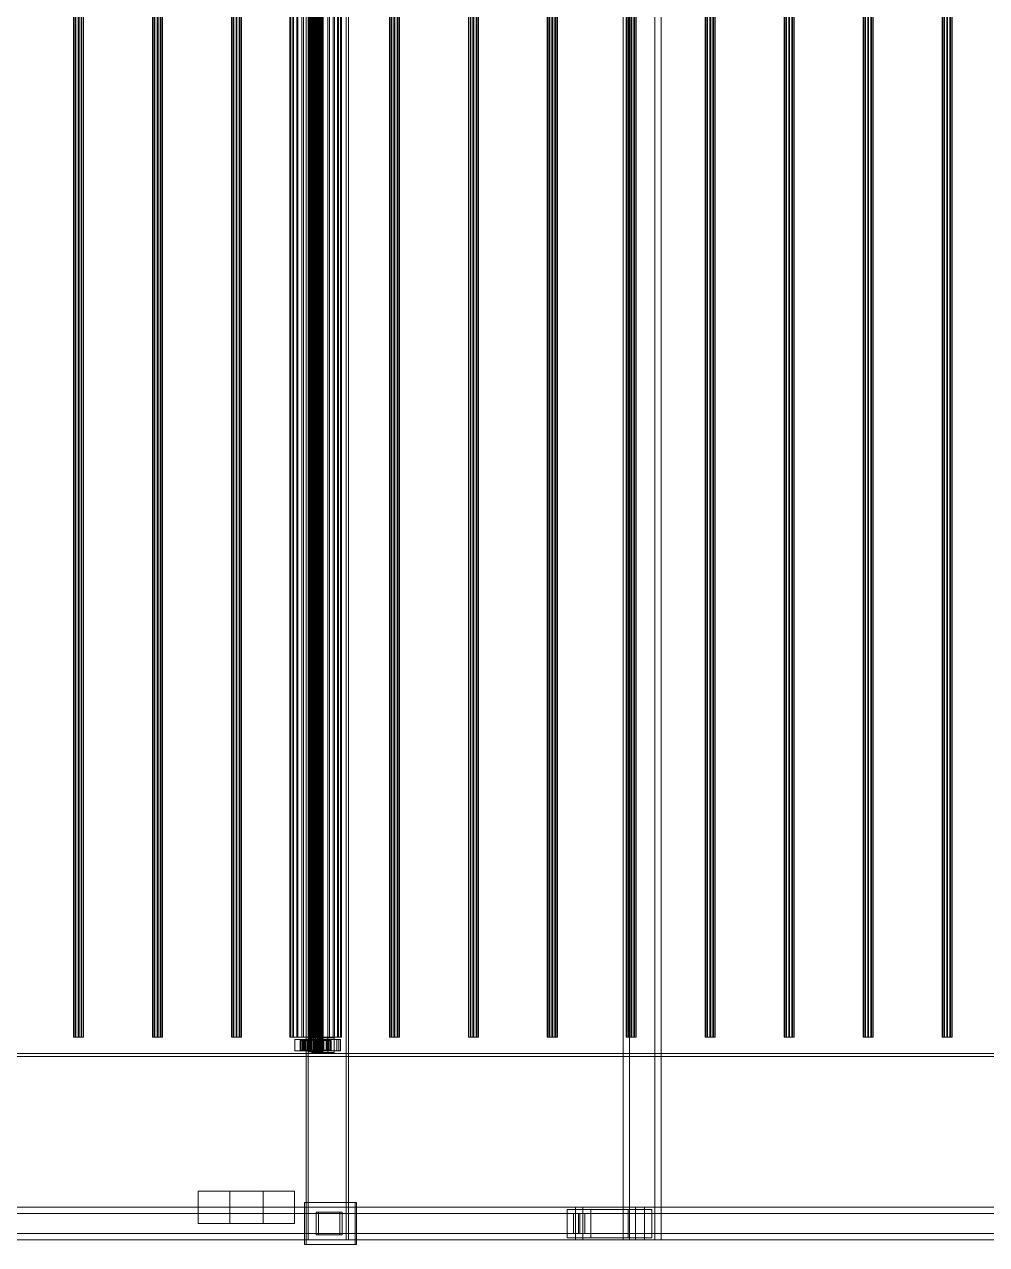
# Model space of a CAD drawing. Header units: millimetres. Extents: x -1970 to 59977, y -50268 to 6837.
# Drawn here: x 30272 to 31459, y -19506 to -18000 of the extents above; entities that cross this region are included whole.
import ezdxf

# ---------------------------------------------------------------- set-up
doc = ezdxf.new("R2010")
doc.units = ezdxf.units.MM
doc.layers.add('superior_C03', color=7, linetype='Continuous', lineweight=0)

msp = doc.modelspace()

# ---------------------------------------------------------------- linework, layer by layer
at = {"layer": 'superior_C03'}
for p, q in [((30619.631, -16500), (30619.631, -19500)), ((30622.326, -19500), (30622.326, -16500)), ((30669.133, -19500), (30669.133, -16500)), ((30671.828, -16500), (30671.828, -19500)), ((31010.966, -16500), (31010.966, -19500)), ((31018.826, -19500), (31018.826, -16500)), ((31049.944, -19500), (31049.944, -16500)), ((31057.805, -16500), (31057.805, -19500)), ((30622.362, -19268), (30622.362, -16732)), ((30622.587, -19268), (30622.587, -16732)), ((30622.751, -19268), (30622.751, -16732)), ((30623.409, -19268), (30623.409, -16732)), ((30623.726, -19268), (30623.726, -16732)), ((30624.772, -19268), (30624.772, -16732)), ((30625.221, -19268), (30625.221, -16732)), ((30626.585, -19268), (30626.585, -16732)), ((30627.135, -19268), (30627.135, -16732)), ((30628.722, -19268), (30628.722, -16732)), ((30629.336, -19268), (30629.336, -16732)), ((30631.039, -19268), (30631.039, -16732)), ((30631.674, -19268), (30631.674, -16732)), ((30633.378, -19268), (30633.378, -16732)), ((30633.991, -19268), (30633.991, -16732)), ((30635.579, -19268), (30635.579, -16732)), ((30636.129, -19268), (30636.129, -16732)), ((30637.492, -19268), (30637.492, -16732)), ((30637.941, -19268), (30637.941, -16732)), ((30638.987, -19268), (30638.987, -16732)), ((30639.305, -19268), (30639.305, -16732)), ((30639.963, -19268), (30639.963, -16732)), ((30640.127, -16732), (30640.127, -19268)), ((30640.351, -19268), (30640.351, -16732)), ((30332.617, -16750), (30332.617, -19250)), ((30332.96, -16750), (30332.96, -19250)), ((30334.637, -16750), (30334.637, -19250)), ((30335.536, -16750), (30335.536, -19250)), ((30338.249, -16750), (30338.249, -19250)), ((30339.36, -16750), (30339.36, -19250)), ((30342.073, -16750), (30342.073, -19250)), ((30342.972, -16750), (30342.972, -19250)), ((30344.649, -16750), (30344.649, -19250)), ((30344.992, -19250), (30344.992, -16750)), ((30430.062, -16750), (30430.062, -19250)), ((30430.406, -16750), (30430.406, -19250)), ((30432.082, -16750), (30432.082, -19250)), ((30432.982, -16750), (30432.982, -19250)), ((30435.694, -16750), (30435.694, -19250)), ((30436.806, -16750), (30436.806, -19250)), ((30439.519, -16750), (30439.519, -19250)), ((30440.418, -16750), (30440.418, -19250)), ((30442.094, -16750), (30442.094, -19250)), ((30442.438, -19250), (30442.438, -16750)), ((30527.508, -16750), (30527.508, -19250)), ((30527.852, -16750), (30527.852, -19250)), ((30529.528, -16750), (30529.528, -19250)), ((30530.427, -16750), (30530.427, -19250)), ((30533.14, -16750), (30533.14, -19250)), ((30534.252, -16750), (30534.252, -19250)), ((30536.964, -16750), (30536.964, -19250)), ((30537.864, -16750), (30537.864, -19250)), ((30539.54, -16750), (30539.54, -19250)), ((30539.884, -19250), (30539.884, -16750)), ((30599.377, -19250), (30599.377, -16750)), ((30600.174, -19250), (30600.174, -16750)), ((30600.759, -19250), (30600.759, -16750)), ((30603.097, -19250), (30603.097, -16750)), ((30604.226, -19250), (30604.226, -16750)), ((30607.945, -19250), (30607.945, -16750)), ((30609.542, -19250), (30609.542, -16750)), ((30614.389, -19250), (30614.389, -16750)), ((30616.345, -19250), (30616.345, -16750)), ((30621.989, -19250), (30621.989, -16750)), ((30624.17, -19250), (30624.17, -16750)), ((30624.954, -16750), (30624.954, -19250)), ((30625.297, -16750), (30625.297, -19250)), ((30626.974, -16750), (30626.974, -19250)), ((30627.873, -16750), (30627.873, -19250)), ((30630.228, -19250), (30630.228, -16750)), ((30630.586, -16750), (30630.586, -19250)), ((30631.697, -16750), (30631.697, -19250)), ((30632.486, -19250), (30632.486, -16750)), ((30634.41, -16750), (30634.41, -19250)), ((30635.309, -16750), (30635.309, -19250)), ((30636.986, -16750), (30636.986, -19250)), ((30637.329, -19250), (30637.329, -16750)), ((30638.543, -19250), (30638.543, -16750)), ((30640.725, -19250), (30640.725, -16750)), ((30646.369, -19250), (30646.369, -16750)), ((30648.325, -19250), (30648.325, -16750)), ((30653.172, -19250), (30653.172, -16750)), ((30654.769, -19250), (30654.769, -16750)), ((30658.488, -19250), (30658.488, -16750)), ((30659.617, -19250), (30659.617, -16750)), ((30661.955, -19250), (30661.955, -16750)), ((30662.539, -16750), (30662.539, -19250)), ((30663.337, -19250), (30663.337, -16750)), ((30722.399, -16750), (30722.399, -19250)), ((30722.743, -16750), (30722.743, -19250)), ((30724.419, -16750), (30724.419, -19250)), ((30725.319, -16750), (30725.319, -19250)), ((30728.031, -16750), (30728.031, -19250)), ((30729.143, -16750), (30729.143, -19250)), ((30731.855, -16750), (30731.855, -19250)), ((30732.755, -16750), (30732.755, -19250)), ((30734.431, -16750), (30734.431, -19250)), ((30734.775, -19250), (30734.775, -16750)), ((30819.845, -16750), (30819.845, -19250)), ((30820.188, -16750), (30820.188, -19250)), ((30821.865, -16750), (30821.865, -19250)), ((30822.764, -16750), (30822.764, -19250)), ((30825.477, -16750), (30825.477, -19250)), ((30826.589, -16750), (30826.589, -19250)), ((30829.301, -16750), (30829.301, -19250)), ((30830.201, -16750), (30830.201, -19250)), ((30831.877, -16750), (30831.877, -19250)), ((30832.221, -19250), (30832.221, -16750)), ((30917.291, -16750), (30917.291, -19250)), ((30917.634, -16750), (30917.634, -19250)), ((30919.311, -16750), (30919.311, -19250)), ((30920.21, -16750), (30920.21, -19250)), ((30922.923, -16750), (30922.923, -19250)), ((30924.034, -16750), (30924.034, -19250)), ((30926.747, -16750), (30926.747, -19250)), ((30927.646, -16750), (30927.646, -19250)), ((30929.323, -16750), (30929.323, -19250)), ((30929.666, -19250), (30929.666, -16750)), ((31014.736, -16750), (31014.736, -19250)), ((31015.08, -16750), (31015.08, -19250)), ((31016.756, -16750), (31016.756, -19250)), ((31017.656, -16750), (31017.656, -19250)), ((31020.368, -16750), (31020.368, -19250)), ((31021.48, -16750), (31021.48, -19250)), ((31024.192, -16750), (31024.192, -19250)), ((31025.092, -16750), (31025.092, -19250)), ((31026.768, -16750), (31026.768, -19250)), ((31027.112, -19250), (31027.112, -16750)), ((31112.182, -16750), (31112.182, -19250)), ((31112.525, -16750), (31112.525, -19250)), ((31114.202, -16750), (31114.202, -19250)), ((31115.101, -16750), (31115.101, -19250)), ((31117.814, -16750), (31117.814, -19250)), ((31118.926, -16750), (31118.926, -19250)), ((31121.638, -16750), (31121.638, -19250)), ((31122.538, -16750), (31122.538, -19250)), ((31124.214, -16750), (31124.214, -19250)), ((31124.558, -19250), (31124.558, -16750)), ((31209.628, -16750), (31209.628, -19250)), ((31209.971, -16750), (31209.971, -19250)), ((31211.648, -16750), (31211.648, -19250)), ((31212.547, -16750), (31212.547, -19250)), ((31215.259, -16750), (31215.259, -19250)), ((31216.371, -16750), (31216.371, -19250)), ((31219.084, -16750), (31219.084, -19250)), ((31219.983, -16750), (31219.983, -19250)), ((31221.66, -16750), (31221.66, -19250)), ((31222.003, -19250), (31222.003, -16750)), ((31307.073, -16750), (31307.073, -19250)), ((31307.417, -16750), (31307.417, -19250)), ((31309.093, -16750), (31309.093, -19250)), ((31309.993, -16750), (31309.993, -19250)), ((31312.705, -16750), (31312.705, -19250)), ((31313.817, -16750), (31313.817, -19250)), ((31316.529, -16750), (31316.529, -19250)), ((31317.429, -16750), (31317.429, -19250)), ((31319.105, -16750), (31319.105, -19250)), ((31319.449, -19250), (31319.449, -16750)), ((31404.519, -16750), (31404.519, -19250)), ((31404.862, -16750), (31404.862, -19250)), ((31406.539, -16750), (31406.539, -19250)), ((31407.438, -16750), (31407.438, -19250)), ((31410.151, -16750), (31410.151, -19250)), ((31411.263, -16750), (31411.263, -19250)), ((31413.975, -16750), (31413.975, -19250)), ((31414.874, -16750), (31414.874, -19250)), ((31416.551, -16750), (31416.551, -19250)), ((31416.894, -19250), (31416.894, -16750)), ((30332.96, -19250), (30332.617, -19250)), ((30332.617, -19250), (30334.637, -19250)), ((30335.536, -19250), (30332.96, -19250)), ((30334.637, -19250), (30338.249, -19250)), ((30339.36, -19250), (30335.536, -19250)), ((30338.249, -19250), (30342.073, -19250)), ((30342.972, -19250), (30339.36, -19250)), ((30342.073, -19250), (30344.649, -19250)), ((30344.992, -19250), (30342.972, -19250)), ((30344.649, -19250), (30344.992, -19250)), ((30430.406, -19250), (30430.062, -19250)), ((30430.062, -19250), (30432.082, -19250)), ((30432.982, -19250), (30430.406, -19250)), ((30432.082, -19250), (30435.694, -19250)), ((30436.806, -19250), (30432.982, -19250)), ((30435.694, -19250), (30439.519, -19250)), ((30440.418, -19250), (30436.806, -19250)), ((30439.519, -19250), (30442.094, -19250)), ((30442.438, -19250), (30440.418, -19250)), ((30442.094, -19250), (30442.438, -19250)), ((30527.852, -19250), (30527.508, -19250)), ((30527.508, -19250), (30529.528, -19250)), ((30530.427, -19250), (30527.852, -19250)), ((30529.528, -19250), (30533.14, -19250)), ((30534.252, -19250), (30530.427, -19250)), ((30533.14, -19250), (30536.964, -19250)), ((30537.864, -19250), (30534.252, -19250)), ((30536.964, -19250), (30539.54, -19250)), ((30539.884, -19250), (30537.864, -19250)), ((30539.54, -19250), (30539.884, -19250)), ((30600.174, -19250), (30599.377, -19250)), ((30599.377, -19250), (30600.759, -19250)), ((30603.097, -19250), (30600.174, -19250)), ((30600.759, -19250), (30604.226, -19250)), ((30607.945, -19250), (30603.097, -19250)), ((30604.226, -19250), (30609.542, -19250)), ((30615.473, -19253), (30605.728, -19253)), ((30605.728, -19253), (30605.728, -19267)), ((30616.508, -19253), (30605.728, -19253)), ((30614.389, -19250), (30607.945, -19250)), ((30609.542, -19250), (30616.345, -19250)), ((30613.189, -19254), (30612.369, -19254)), ((30612.369, -19254), (30622.362, -19254)), ((30612.369, -19266), (30612.369, -19254)), ((30612.369, -19254), (30612.842, -19254)), ((30612.842, -19254), (30622.587, -19254)), ((30612.842, -19266), (30612.842, -19254)), ((30612.842, -19254), (30614.577, -19254)), ((30659.909, -19253), (30613.135, -19253)), ((30613.135, -19253), (30613.135, -19267)), ((30615.381, -19253), (30613.135, -19253)), ((30615.248, -19254), (30613.189, -19254)), ((30613.189, -19254), (30622.751, -19254)), ((30613.189, -19266), (30613.189, -19254)), ((30621.989, -19250), (30614.389, -19250)), ((30614.577, -19254), (30623.409, -19254)), ((30614.577, -19266), (30614.577, -19254)), ((30614.577, -19254), (30617.456, -19254)), ((30618.404, -19254), (30615.248, -19254)), ((30615.248, -19254), (30623.726, -19254)), ((30615.248, -19266), (30615.248, -19254)), ((30615.381, -19267), (30615.381, -19253)), ((30615.381, -19253), (30662.155, -19253)), ((30615.473, -19267), (30615.473, -19253)), ((30615.473, -19253), (30626.252, -19253)), ((30616.345, -19250), (30624.17, -19250)), ((30616.508, -19267), (30616.508, -19253)), ((30616.508, -19253), (30626.252, -19253)), ((30617.456, -19254), (30624.772, -19254)), ((30617.456, -19266), (30617.456, -19254)), ((30617.456, -19254), (30621.282, -19254)), ((30622.443, -19254), (30618.404, -19254)), ((30618.404, -19254), (30625.221, -19254)), ((30618.404, -19266), (30618.404, -19254)), ((30621.282, -19254), (30626.585, -19254)), ((30621.282, -19266), (30621.282, -19254)), ((30621.282, -19254), (30625.795, -19254)), ((30630.228, -19250), (30621.989, -19250)), ((30622.362, -19254), (30622.751, -19254)), ((30622.362, -19254), (30622.362, -19266)), ((30622.587, -19254), (30622.362, -19254)), ((30627.09, -19254), (30622.443, -19254)), ((30622.443, -19254), (30627.135, -19254)), ((30622.443, -19266), (30622.443, -19254)), ((30622.587, -19254), (30622.587, -19266)), ((30623.409, -19254), (30622.587, -19254)), ((30622.751, -19254), (30623.726, -19254)), ((30622.751, -19254), (30622.751, -19266)), ((30623.409, -19254), (30623.409, -19266)), ((30624.772, -19254), (30623.409, -19254)), ((30623.726, -19254), (30625.221, -19254)), ((30623.726, -19254), (30623.726, -19266)), ((30624.17, -19250), (30632.486, -19250)), ((30624.772, -19254), (30624.772, -19266)), ((30626.585, -19254), (30624.772, -19254)), ((30625.297, -19250), (30624.954, -19250)), ((30624.954, -19250), (30626.974, -19250)), ((30625.221, -19254), (30627.135, -19254)), ((30625.221, -19254), (30625.221, -19266)), ((30627.873, -19250), (30625.297, -19250)), ((30625.795, -19254), (30628.722, -19254)), ((30625.795, -19266), (30625.795, -19254)), ((30625.795, -19254), (30630.686, -19254)), ((30626.252, -19253), (30626.252, -19267)), ((30626.585, -19254), (30626.585, -19266)), ((30628.722, -19254), (30626.585, -19254)), ((30646.267, -19251), (30626.778, -19251)), ((30626.778, -19251), (30626.778, -19269)), ((30634.862, -19251), (30626.778, -19251)), ((30626.974, -19250), (30630.586, -19250)), ((30632.027, -19254), (30627.09, -19254)), ((30627.09, -19254), (30629.336, -19254)), ((30627.09, -19266), (30627.09, -19254)), ((30627.135, -19254), (30629.336, -19254)), ((30627.135, -19254), (30627.135, -19266)), ((30631.697, -19250), (30627.873, -19250)), ((30628.722, -19254), (30628.722, -19266)), ((30631.039, -19254), (30628.722, -19254)), ((30629.336, -19254), (30631.674, -19254)), ((30629.336, -19254), (30629.336, -19266)), ((30638.543, -19250), (30630.228, -19250)), ((30630.586, -19250), (30634.41, -19250)), ((30630.686, -19254), (30631.039, -19254)), ((30630.686, -19266), (30630.686, -19254)), ((30630.686, -19254), (30635.624, -19254)), ((30631.039, -19254), (30631.039, -19266)), ((30633.378, -19254), (30631.039, -19254)), ((30632.027, -19254), (30631.674, -19254)), ((30631.674, -19254), (30633.991, -19254)), ((30631.674, -19254), (30631.674, -19266)), ((30635.309, -19250), (30631.697, -19250)), ((30636.919, -19254), (30632.027, -19254)), ((30632.027, -19266), (30632.027, -19254)), ((30632.486, -19250), (30640.725, -19250)), ((30635.624, -19254), (30633.378, -19254)), ((30633.378, -19254), (30633.378, -19266)), ((30635.579, -19254), (30633.378, -19254)), ((30636.919, -19254), (30633.991, -19254)), ((30633.991, -19254), (30636.129, -19254)), ((30633.991, -19254), (30633.991, -19266)), ((30634.41, -19250), (30636.986, -19250)), ((30634.862, -19269), (30634.862, -19251)), ((30634.862, -19251), (30654.351, -19251)), ((30637.329, -19250), (30635.309, -19250)), ((30640.27, -19254), (30635.579, -19254)), ((30635.579, -19254), (30635.579, -19266)), ((30637.492, -19254), (30635.579, -19254)), ((30635.624, -19266), (30635.624, -19254)), ((30635.624, -19254), (30640.27, -19254)), ((30641.432, -19254), (30636.129, -19254)), ((30636.129, -19254), (30637.941, -19254)), ((30636.129, -19254), (30636.129, -19266)), ((30646.655, -19253), (30636.911, -19253)), ((30636.911, -19253), (30636.911, -19267)), ((30647.69, -19253), (30636.911, -19253)), ((30641.432, -19254), (30636.919, -19254)), ((30636.919, -19266), (30636.919, -19254)), ((30636.986, -19250), (30637.329, -19250)), ((30644.309, -19254), (30637.492, -19254)), ((30637.492, -19254), (30637.492, -19266)), ((30638.987, -19254), (30637.492, -19254)), ((30645.258, -19254), (30637.941, -19254)), ((30637.941, -19254), (30639.305, -19254)), ((30637.941, -19254), (30637.941, -19266)), ((30646.369, -19250), (30638.543, -19250)), ((30647.466, -19254), (30638.987, -19254)), ((30638.987, -19254), (30638.987, -19266)), ((30639.963, -19254), (30638.987, -19254)), ((30648.136, -19254), (30639.305, -19254)), ((30639.305, -19254), (30640.127, -19254)), ((30639.305, -19254), (30639.305, -19266)), ((30649.524, -19254), (30639.963, -19254)), ((30639.963, -19254), (30639.963, -19266)), ((30640.351, -19254), (30639.963, -19254)), ((30640.127, -19254), (30649.872, -19254)), ((30640.127, -19266), (30640.127, -19254)), ((30640.127, -19254), (30640.351, -19254)), ((30640.27, -19266), (30640.27, -19254)), ((30640.27, -19254), (30644.309, -19254)), ((30650.345, -19254), (30640.351, -19254)), ((30640.351, -19254), (30640.351, -19266)), ((30640.725, -19250), (30648.325, -19250)), ((30645.258, -19254), (30641.432, -19254)), ((30641.432, -19266), (30641.432, -19254)), ((30644.309, -19266), (30644.309, -19254)), ((30644.309, -19254), (30647.466, -19254)), ((30648.136, -19254), (30645.258, -19254)), ((30645.258, -19266), (30645.258, -19254)), ((30646.267, -19269), (30646.267, -19251)), ((30646.267, -19251), (30654.351, -19251)), ((30653.172, -19250), (30646.369, -19250)), ((30646.655, -19267), (30646.655, -19253)), ((30646.655, -19253), (30657.435, -19253)), ((30647.466, -19266), (30647.466, -19254)), ((30647.466, -19254), (30649.524, -19254)), ((30647.69, -19267), (30647.69, -19253)), ((30647.69, -19253), (30657.435, -19253)), ((30649.872, -19254), (30648.136, -19254)), ((30648.136, -19266), (30648.136, -19254)), ((30648.325, -19250), (30654.769, -19250)), ((30649.524, -19266), (30649.524, -19254)), ((30649.524, -19254), (30650.345, -19254)), ((30649.872, -19254), (30649.872, -19266)), ((30650.345, -19254), (30649.872, -19254)), ((30650.345, -19266), (30650.345, -19254)), ((30658.488, -19250), (30653.172, -19250)), ((30654.351, -19251), (30654.351, -19269)), ((30654.769, -19250), (30659.617, -19250)), ((30657.435, -19253), (30657.435, -19267)), ((30661.955, -19250), (30658.488, -19250)), ((30659.617, -19250), (30662.539, -19250)), ((30659.909, -19267), (30659.909, -19253)), ((30659.909, -19253), (30662.155, -19253)), ((30663.337, -19250), (30661.955, -19250)), ((30662.155, -19253), (30662.155, -19267)), ((30662.539, -19250), (30663.337, -19250)), ((30722.743, -19250), (30722.399, -19250)), ((30722.399, -19250), (30724.419, -19250)), ((30725.319, -19250), (30722.743, -19250)), ((30724.419, -19250), (30728.031, -19250)), ((30729.143, -19250), (30725.319, -19250)), ((30728.031, -19250), (30731.855, -19250)), ((30732.755, -19250), (30729.143, -19250)), ((30731.855, -19250), (30734.431, -19250)), ((30734.775, -19250), (30732.755, -19250)), ((30734.431, -19250), (30734.775, -19250)), ((30820.188, -19250), (30819.845, -19250)), ((30819.845, -19250), (30821.865, -19250)), ((30822.764, -19250), (30820.188, -19250)), ((30821.865, -19250), (30825.477, -19250)), ((30826.589, -19250), (30822.764, -19250)), ((30825.477, -19250), (30829.301, -19250)), ((30830.201, -19250), (30826.589, -19250)), ((30829.301, -19250), (30831.877, -19250)), ((30832.221, -19250), (30830.201, -19250)), ((30831.877, -19250), (30832.221, -19250)), ((30917.634, -19250), (30917.291, -19250)), ((30917.291, -19250), (30919.311, -19250)), ((30920.21, -19250), (30917.634, -19250)), ((30919.311, -19250), (30922.923, -19250)), ((30924.034, -19250), (30920.21, -19250)), ((30922.923, -19250), (30926.747, -19250)), ((30927.646, -19250), (30924.034, -19250)), ((30926.747, -19250), (30929.323, -19250)), ((30929.666, -19250), (30927.646, -19250)), ((30929.323, -19250), (30929.666, -19250)), ((31015.08, -19250), (31014.736, -19250)), ((31014.736, -19250), (31016.756, -19250)), ((31017.656, -19250), (31015.08, -19250)), ((31016.756, -19250), (31020.368, -19250)), ((31021.48, -19250), (31017.656, -19250)), ((31020.368, -19250), (31024.192, -19250)), ((31025.092, -19250), (31021.48, -19250)), ((31024.192, -19250), (31026.768, -19250)), ((31027.112, -19250), (31025.092, -19250)), ((31026.768, -19250), (31027.112, -19250)), ((31112.525, -19250), (31112.182, -19250)), ((31112.182, -19250), (31114.202, -19250)), ((31115.101, -19250), (31112.525, -19250)), ((31114.202, -19250), (31117.814, -19250)), ((31118.926, -19250), (31115.101, -19250)), ((31117.814, -19250), (31121.638, -19250)), ((31122.538, -19250), (31118.926, -19250)), ((31121.638, -19250), (31124.214, -19250)), ((31124.558, -19250), (31122.538, -19250)), ((31124.214, -19250), (31124.558, -19250)), ((31209.971, -19250), (31209.628, -19250)), ((31209.628, -19250), (31211.648, -19250)), ((31212.547, -19250), (31209.971, -19250)), ((31211.648, -19250), (31215.259, -19250)), ((31216.371, -19250), (31212.547, -19250)), ((31215.259, -19250), (31219.084, -19250)), ((31219.983, -19250), (31216.371, -19250)), ((31219.084, -19250), (31221.66, -19250)), ((31222.003, -19250), (31219.983, -19250)), ((31221.66, -19250), (31222.003, -19250)), ((31307.417, -19250), (31307.073, -19250)), ((31307.073, -19250), (31309.093, -19250)), ((31309.993, -19250), (31307.417, -19250)), ((31309.093, -19250), (31312.705, -19250)), ((31313.817, -19250), (31309.993, -19250)), ((31312.705, -19250), (31316.529, -19250)), ((31317.429, -19250), (31313.817, -19250)), ((31316.529, -19250), (31319.105, -19250)), ((31319.449, -19250), (31317.429, -19250)), ((31319.105, -19250), (31319.449, -19250)), ((31404.862, -19250), (31404.519, -19250)), ((31404.519, -19250), (31406.539, -19250)), ((31407.438, -19250), (31404.862, -19250)), ((31406.539, -19250), (31410.151, -19250)), ((31411.263, -19250), (31407.438, -19250)), ((31410.151, -19250), (31413.975, -19250)), ((31414.874, -19250), (31411.263, -19250)), ((31413.975, -19250), (31416.551, -19250)), ((31416.894, -19250), (31414.874, -19250)), ((31416.551, -19250), (31416.894, -19250)), ((38691.362, -19270), (27582.557, -19270)), ((27582.557, -19274), (38691.362, -19274)), ((27583.456, -19270), (38692.26, -19270)), ((27611.752, -19270), (38720.557, -19270)), ((38720.557, -19274), (27611.752, -19274)), ((30605.728, -19267), (30615.473, -19267)), ((30605.728, -19267), (30616.508, -19267)), ((30622.362, -19266), (30612.369, -19266)), ((30612.369, -19266), (30613.189, -19266)), ((30612.842, -19266), (30612.369, -19266)), ((30622.587, -19266), (30612.842, -19266)), ((30614.577, -19266), (30612.842, -19266)), ((30613.135, -19267), (30659.909, -19267)), ((30613.135, -19267), (30615.381, -19267)), ((30622.751, -19266), (30613.189, -19266)), ((30613.189, -19266), (30615.248, -19266)), ((30623.409, -19266), (30614.577, -19266)), ((30617.456, -19266), (30614.577, -19266)), ((30623.726, -19266), (30615.248, -19266)), ((30615.248, -19266), (30618.404, -19266)), ((30662.155, -19267), (30615.381, -19267)), ((30626.252, -19267), (30615.473, -19267)), ((30626.252, -19267), (30616.508, -19267)), ((30624.772, -19266), (30617.456, -19266)), ((30621.282, -19266), (30617.456, -19266)), ((30625.221, -19266), (30618.404, -19266)), ((30618.404, -19266), (30622.443, -19266)), ((30626.585, -19266), (30621.282, -19266)), ((30625.795, -19266), (30621.282, -19266)), ((30622.751, -19266), (30622.362, -19266)), ((30622.362, -19266), (30622.587, -19266)), ((30622.587, -19268), (30622.362, -19268)), ((30622.362, -19268), (30622.751, -19268)), ((30627.135, -19266), (30622.443, -19266)), ((30622.443, -19266), (30627.09, -19266)), ((30622.587, -19266), (30623.409, -19266)), ((30623.409, -19268), (30622.587, -19268)), ((30623.726, -19266), (30622.751, -19266)), ((30622.751, -19268), (30623.726, -19268)), ((30623.409, -19266), (30624.772, -19266)), ((30624.772, -19268), (30623.409, -19268)), ((30625.221, -19266), (30623.726, -19266)), ((30623.726, -19268), (30625.221, -19268)), ((30624.772, -19266), (30626.585, -19266)), ((30626.585, -19268), (30624.772, -19268)), ((30627.135, -19266), (30625.221, -19266)), ((30625.221, -19268), (30627.135, -19268)), ((30628.722, -19266), (30625.795, -19266)), ((30630.686, -19266), (30625.795, -19266)), ((30626.585, -19266), (30628.722, -19266)), ((30628.722, -19268), (30626.585, -19268)), ((30626.778, -19269), (30646.267, -19269)), ((30634.862, -19269), (30626.778, -19269)), ((30629.336, -19266), (30627.09, -19266)), ((30627.09, -19266), (30632.027, -19266)), ((30629.336, -19266), (30627.135, -19266)), ((30627.135, -19268), (30629.336, -19268)), ((30628.722, -19266), (30631.039, -19266)), ((30631.039, -19268), (30628.722, -19268)), ((30631.674, -19266), (30629.336, -19266)), ((30629.336, -19268), (30631.674, -19268)), ((30631.039, -19266), (30630.686, -19266)), ((30635.624, -19266), (30630.686, -19266)), ((30631.039, -19266), (30633.378, -19266)), ((30633.378, -19268), (30631.039, -19268)), ((30633.991, -19266), (30631.674, -19266)), ((30631.674, -19266), (30632.027, -19266)), ((30631.674, -19268), (30633.991, -19268)), ((30632.027, -19266), (30636.919, -19266)), ((30633.378, -19266), (30635.624, -19266)), ((30633.378, -19266), (30635.579, -19266)), ((30635.579, -19268), (30633.378, -19268)), ((30636.129, -19266), (30633.991, -19266)), ((30633.991, -19266), (30636.919, -19266)), ((30633.991, -19268), (30636.129, -19268)), ((30654.351, -19269), (30634.862, -19269)), ((30635.579, -19266), (30640.27, -19266)), ((30635.579, -19266), (30637.492, -19266)), ((30637.492, -19268), (30635.579, -19268)), ((30640.27, -19266), (30635.624, -19266)), ((30637.941, -19266), (30636.129, -19266)), ((30636.129, -19266), (30641.432, -19266)), ((30636.129, -19268), (30637.941, -19268)), ((30636.911, -19267), (30646.655, -19267)), ((30636.911, -19267), (30647.69, -19267)), ((30636.919, -19266), (30641.432, -19266)), ((30637.492, -19266), (30644.309, -19266)), ((30637.492, -19266), (30638.987, -19266)), ((30638.987, -19268), (30637.492, -19268)), ((30639.305, -19266), (30637.941, -19266)), ((30637.941, -19266), (30645.258, -19266)), ((30637.941, -19268), (30639.305, -19268)), ((30638.987, -19266), (30647.466, -19266)), ((30638.987, -19266), (30639.963, -19266)), ((30639.963, -19268), (30638.987, -19268)), ((30640.127, -19266), (30639.305, -19266)), ((30639.305, -19266), (30648.136, -19266)), ((30639.305, -19268), (30640.127, -19268)), ((30639.963, -19266), (30649.524, -19266)), ((30639.963, -19266), (30640.351, -19266)), ((30640.351, -19268), (30639.963, -19268)), ((30649.872, -19266), (30640.127, -19266)), ((30640.351, -19266), (30640.127, -19266)), ((30640.127, -19268), (30640.351, -19268)), ((30644.309, -19266), (30640.27, -19266)), ((30640.351, -19266), (30650.345, -19266)), ((30641.432, -19266), (30645.258, -19266)), ((30647.466, -19266), (30644.309, -19266)), ((30645.258, -19266), (30648.136, -19266)), ((30654.351, -19269), (30646.267, -19269)), ((30657.435, -19267), (30646.655, -19267)), ((30649.524, -19266), (30647.466, -19266)), ((30657.435, -19267), (30647.69, -19267)), ((30648.136, -19266), (30649.872, -19266)), ((30650.345, -19266), (30649.524, -19266)), ((30649.872, -19266), (30650.345, -19266)), ((30662.155, -19267), (30659.909, -19267)), ((30525.416, -19440), (30486.438, -19440)), ((30486.438, -19440), (30486.438, -19480)), ((30566.387, -19440), (30486.438, -19440)), ((30525.416, -19480), (30525.416, -19440)), ((30525.416, -19440), (30605.365, -19440)), ((30566.387, -19480), (30566.387, -19440)), ((30566.387, -19440), (30605.365, -19440)), ((30605.365, -19440), (30605.365, -19480)), ((30680.056, -19454), (30617.691, -19454)), ((30617.691, -19454), (30617.691, -19506)), ((30619.488, -19454), (30617.691, -19454)), ((30619.488, -19506), (30619.488, -19454)), ((30619.488, -19454), (30681.853, -19454)), ((30680.056, -19506), (30680.056, -19454)), ((30680.056, -19454), (30681.853, -19454)), ((30681.853, -19454), (30681.853, -19506)), ((30952.078, -19460), (29782.73, -19460)), ((29791.713, -19460), (30961.061, -19460)), ((30949.405, -19467.5), (29855.066, -19467.5)), ((31025.964, -19460), (29856.616, -19460)), ((29867.845, -19460), (31037.193, -19460)), ((29869.395, -19467.5), (30963.734, -19467.5)), ((30661.245, -19466), (30632.011, -19466)), ((30632.011, -19466), (30632.011, -19494)), ((30634.706, -19466), (30632.011, -19466)), ((30634.706, -19494), (30634.706, -19466)), ((30634.706, -19466), (30663.94, -19466)), ((30661.245, -19494), (30661.245, -19466)), ((30661.245, -19466), (30663.94, -19466)), ((30663.94, -19466), (30663.94, -19494)), ((30971.187, -19462.5), (30941.953, -19462.5)), ((30941.953, -19462.5), (30941.953, -19497.5)), ((31016.961, -19462.5), (30941.953, -19462.5)), ((30949.405, -19467.5), (30949.405, -19492.5)), ((30963.734, -19467.5), (30949.405, -19467.5)), ((30952.078, -19460), (30952.078, -19500)), ((30961.061, -19460), (30952.078, -19460)), ((32121.426, -19460), (30952.078, -19460)), ((30957.244, -19467.5), (30955.896, -19467.5)), ((30955.896, -19467.5), (30955.896, -19492.5)), ((30955.896, -19467.5), (32200.252, -19467.5)), ((30957.244, -19492.5), (30957.244, -19467.5)), ((32201.6, -19467.5), (30957.244, -19467.5)), ((30961.061, -19500), (30961.061, -19460)), ((30961.061, -19460), (32130.409, -19460)), ((30963.734, -19492.5), (30963.734, -19467.5)), ((30971.187, -19497.5), (30971.187, -19462.5)), ((30971.187, -19462.5), (31046.195, -19462.5)), ((31016.961, -19497.5), (31016.961, -19462.5)), ((31016.961, -19462.5), (31046.195, -19462.5)), ((31025.964, -19460), (31025.964, -19500)), ((31037.193, -19460), (31025.964, -19460)), ((32195.312, -19460), (31025.964, -19460)), ((31037.193, -19500), (31037.193, -19460)), ((31037.193, -19460), (32206.54, -19460)), ((31046.195, -19462.5), (31046.195, -19497.5)), ((30486.438, -19480), (30525.416, -19480)), ((30486.438, -19480), (30566.387, -19480)), ((30605.365, -19480), (30525.416, -19480)), ((30605.365, -19480), (30566.387, -19480)), ((27582.557, -19500), (38691.362, -19500)), ((38692.26, -19500), (27583.456, -19500)), ((29782.73, -19500), (30952.078, -19500)), ((29791.713, -19500), (30961.061, -19500)), ((29855.066, -19492.5), (30949.405, -19492.5)), ((29856.616, -19500), (31025.964, -19500)), ((29867.845, -19500), (31037.193, -19500)), ((29869.395, -19492.5), (30963.734, -19492.5)), ((30619.631, -19500), (30669.133, -19500)), ((30619.631, -19500), (30622.326, -19500)), ((30671.828, -19500), (30622.326, -19500)), ((30632.011, -19494), (30661.245, -19494)), ((30632.011, -19494), (30634.706, -19494)), ((30663.94, -19494), (30634.706, -19494)), ((30663.94, -19494), (30661.245, -19494)), ((30671.828, -19500), (30669.133, -19500)), ((30941.953, -19497.5), (30971.187, -19497.5)), ((31016.961, -19497.5), (30941.953, -19497.5)), ((30949.405, -19492.5), (30963.734, -19492.5)), ((30952.078, -19500), (30961.061, -19500)), ((30952.078, -19500), (32121.426, -19500)), ((30955.896, -19492.5), (30957.244, -19492.5)), ((30955.896, -19492.5), (32200.252, -19492.5)), ((30957.244, -19492.5), (32201.6, -19492.5)), ((30961.061, -19500), (32130.409, -19500)), ((31046.195, -19497.5), (30971.187, -19497.5)), ((31010.966, -19500), (31049.944, -19500)), ((31010.966, -19500), (31018.826, -19500)), ((31046.195, -19497.5), (31016.961, -19497.5)), ((31057.805, -19500), (31018.826, -19500)), ((31025.964, -19500), (31037.193, -19500)), ((31025.964, -19500), (32195.312, -19500)), ((31037.193, -19500), (32206.54, -19500)), ((31057.805, -19500), (31049.944, -19500)), ((30617.691, -19506), (30680.056, -19506)), ((30617.691, -19506), (30619.488, -19506)), ((30681.853, -19506), (30619.488, -19506)), ((30681.853, -19506), (30680.056, -19506))]:
    msp.add_line(p, q, dxfattribs=at)

doc.saveas('drawing.dxf')
